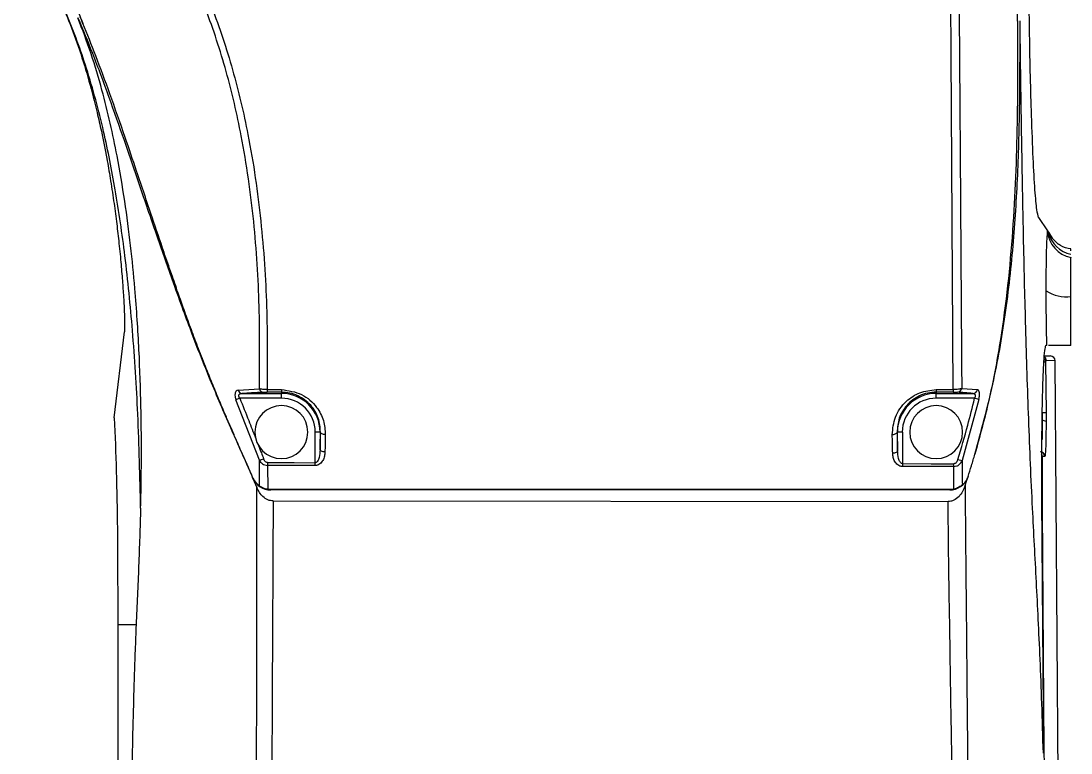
# Model space of a CAD drawing. Header units: millimetres. Extents: x -13464 to 9471, y -517 to 17126.
# Drawn here: x 6758.3 to 6867.3, y 1071.7 to 1147.7 of the extents above; entities that cross this region are included whole.
import ezdxf

# ---------------------------------------------------------------- set-up
doc = ezdxf.new("R2010")
doc.units = ezdxf.units.MM

msp = doc.modelspace()

# ---------------------------------------------------------------- linework, layer by layer
at = {"color": 7, "linetype": 'Continuous', "lineweight": 25}
for p, q in [((6861.8, 1147.76), (6861.8, 1147.72)), ((6863.98, 1127.35), (6864.92, 1125.94)), ((6864.92, 1125.94), (6865, 1125.8)), ((6865, 1125.8), (6865.4, 1125.2)), ((6866.06, 1124.53), (6865.4, 1125.2)), ((6867.34, 1123.87), (6867.34, 1124.07)), ((6767.99, 1106.55), (6769.04, 1115.46)), ((6864.84, 1114.05), (6864.73, 1114.05)), ((6864.55, 1112.97), (6865.2, 1112.96)), ((6864.71, 1112.36), (6864.75, 1107.07)), ((6865.69, 1112.46), (6864.78, 1112.48)), ((6866.71, 969.69), (6865.69, 1112.46)), ((6865.69, 1112.46), (6865.69, 1112.46)), ((6780.86, 1109.41), (6783.05, 1109.55)), ((6781.26, 1109.06), (6785.34, 1109.06)), ((6783.87, 1109.47), (6785.34, 1109.47)), ((6785.34, 1109.19), (6783.87, 1109.19)), ((6785.34, 1109.19), (6785.34, 1109.06)), ((6785.34, 1108.56), (6785.34, 1109.06)), ((6855.11, 1109.2), (6853.34, 1109.2)), ((6853.34, 1109.2), (6853.34, 1109.06)), ((6853.34, 1109.06), (6857.17, 1109.06)), ((6853.34, 1108.56), (6853.34, 1109.06)), ((6856, 1109.58), (6857.62, 1109.46)), ((6781.02, 1108.56), (6780.62, 1108.4)), ((6783.06, 1102.13), (6780.62, 1108.4)), ((6785.34, 1108.56), (6781.02, 1108.56)), ((6857.33, 1108.56), (6853.34, 1108.56)), ((6857.78, 1108.45), (6856.05, 1102.09)), ((6857.78, 1108.45), (6857.33, 1108.56)), ((6864.34, 1107.05), (6864.34, 1104.3)), ((6788.86, 1101.87), (6788.86, 1105.05)), ((6789.36, 1105.05), (6788.86, 1105.05)), ((6789.4, 1105.05), (6789.36, 1105.05)), ((6789.36, 1105.05), (6789.36, 1103.26)), ((6849.28, 1105.05), (6849.33, 1105.05)), ((6849.33, 1103.14), (6849.33, 1105.05)), ((6849.83, 1105.05), (6849.33, 1105.05)), ((6849.83, 1105.05), (6849.83, 1101.78)), ((6864.62, 1102.52), (6864.35, 1102.52)), ((6783.06, 1102.13), (6783.49, 1102.28)), ((6783.06, 1099.45), (6783.06, 1102.13)), ((6783.91, 1101.88), (6783.91, 1101.59)), ((6783.91, 1101.59), (6783.92, 1099.11)), ((6788.86, 1101.58), (6788.86, 1101.87)), ((6849.83, 1101.78), (6849.83, 1101.48)), ((6855.16, 1101.48), (6855.16, 1101.77)), ((6855.6, 1102.22), (6856.05, 1102.09)), ((6856.34, 1099.49), (6856.61, 1100.31)), ((6856.66, 1100.44), (6856.61, 1100.31)), ((6782.39, 1100.25), (6782.79, 1099.31)), ((6784.24, 1099.08), (6784.24, 1099.05)), ((6854.75, 1099.05), (6784.24, 1099.05)), ((6855.18, 1099.13), (6854.75, 1099.08)), ((6854.75, 1099.08), (6854.75, 1099.05)), ((6784.47, 1097.9), (6854.58, 1097.83)), ((6864.29, 1098.05), (6864.48, 1071.72)), ((6864.35, 1097.07), (6864.53, 1071.97)), ((6770.25, 1085.05), (6768.34, 1085.05)), ((6768.34, 1085.05), (6768.34, 1044.05))]:
    msp.add_line(p, q, dxfattribs=at)
at = {"color": 7, "linetype": 'Continuous', "lineweight": 25, "flags": 128}
for points in [[(6853.34, 1109.47), (6854.33, 1109.47), (6855.11, 1109.47)], [(6864.75, 1107.07), (6864.74, 1107.07), (6864.71, 1107.07), (6864.66, 1107.07), (6864.6, 1107.06), (6864.53, 1107.06), (6864.44, 1107.06), (6864.35, 1107.06), (6864.34, 1107.06)], [(6789.9, 1104.78), (6789.81, 1104.79), (6789.71, 1104.8), (6789.63, 1104.83), (6789.55, 1104.86), (6789.49, 1104.9), (6789.44, 1104.95), (6789.41, 1104.99), (6789.4, 1105.05)], [(6849.28, 1105.05), (6849.27, 1104.99), (6849.24, 1104.94), (6849.19, 1104.9), (6849.13, 1104.86), (6849.06, 1104.82), (6848.97, 1104.8), (6848.88, 1104.78), (6848.78, 1104.78)], [(6789.86, 1102.99), (6789.77, 1102.99), (6789.67, 1103.01), (6789.59, 1103.04), (6789.51, 1103.07), (6789.45, 1103.11), (6789.4, 1103.16), (6789.37, 1103.21), (6789.36, 1103.26)], [(6849.33, 1103.14), (6849.32, 1103.08), (6849.29, 1103.03), (6849.24, 1102.98), (6849.18, 1102.94), (6849.1, 1102.9), (6849.02, 1102.88), (6848.92, 1102.86), (6848.83, 1102.85)], [(6783.91, 1101.88), (6786.68, 1101.88), (6788.86, 1101.87)], [(6788.86, 1101.58), (6786.09, 1101.59), (6783.91, 1101.59)], [(6849.83, 1101.78), (6852.82, 1101.77), (6855.16, 1101.77)], [(6855.16, 1101.48), (6852.17, 1101.48), (6849.83, 1101.48)], [(6854.75, 1099.08), (6815.26, 1099.08), (6784.24, 1099.08)], [(6864.35, 1097.07), (6864.34, 1097.07), (6864.31, 1097.07), (6864.3, 1097.07)], [(6864.53, 1071.97), (6864.52, 1071.97), (6864.49, 1071.97), (6864.47, 1071.97)]]:
    msp.add_lwpolyline(points, dxfattribs=at)
at = {"color": 7, "linetype": 'Continuous', "lineweight": 25}
for centre, radius, start, end in [((6867.83, 1126.07), 2.91, 182.576, 260.4984), ((6867.93, 1126.46), 3, 192.623, 258.6986), ((6866.84, 1122.93), 3.82, 237.261, 277.6027), ((6861.82, 1490.38), 378.04, 270.4071, 270.4386), ((6864.21, 1112.35), 0.497, 0.7497, 50.7736), ((6864.28, 1112.48), 0.5, 0.4, 57.8072), ((6865.19, 1112.46), 0.5, 0.3904, 88.9831), ((6865.19, 1112.46), 0.5, 0.4093, 89), ((6781.29, 1109.51), 0.446, 192.7585, 265.2552), ((6783.5, 1109.64), 0.454, 190.7457, 265.3077), ((6799.08, 1109.43), 15.21, 179.8503, 180.88), ((6800.54, 1109.43), 15.19, 179.8503, 180.8803), ((6785.34, 1105.05), 4.02, 0, 90), ((6853.34, 1105.05), 4.02, 90, 180), ((6867.83, 1109.43), 14.49, 179.8522, 180.8951), ((6869.58, 1109.43), 14.47, 179.8523, 180.8955), ((6855.53, 1109.67), 0.474, 273.157, 349.8149), ((6857.15, 1109.54), 0.481, 272.5856, 349.7248), ((6785.34, 1105.05), 3.52, 0, 90), ((6853.34, 1105.05), 3.52, 90, 180), ((6785.34, 1105.05), 2.75, 0, 180), ((6853.34, 1105.05), 2.75, 0, 180), ((6864.41, 1105.59), 0.662, 58.4681, 95.2913), ((6785.34, 1105.05), 2.75, 180, 0), ((6853.34, 1105.05), 2.75, 180, 0), ((6864.12, 1102.51), 0.5, 0.3904, 88.9831), ((6863.85, 1102.52), 0.5, 0.4065, 27.2334), ((6854.75, 1101.05), 2, 270, 338.356), ((6784.24, 1101.05), 2, 203.1802, 270)]:
    msp.add_arc(centre, radius, start, end, dxfattribs=at)
for points, knots in [([(6861.8, 1147.72), (6861.79, 1148.58), (6861.76, 1150.73), (6861.72, 1154.61), (6861.68, 1158.35), (6861.65, 1161.43), (6861.63, 1163.39), (6861.61, 1165.27), (6861.59, 1167.15), (6861.55, 1171.31), (6861.5, 1177.66), (6861.45, 1184.5), (6861.42, 1189.18), (6861.4, 1191.51), (6861.39, 1193.39), (6861.37, 1195.41), (6861.36, 1198.01), (6861.33, 1201.66), (6861.29, 1206.49), (6861.26, 1210.85), (6861.24, 1214.12), (6861.23, 1215.98), (6861.21, 1217.9), (6861.2, 1219.9), (6861.18, 1221.97), (6861.15, 1226.51), (6861.1, 1233.32), (6861.04, 1242.24), (6860.98, 1250.68), (6860.92, 1258.89), (6860.85, 1268.02), (6860.78, 1278.22), (6860.7, 1289.39), (6860.64, 1296.83), (6860.61, 1300.56)], [0, 0, 0, 0, 0.01703, 0.042663, 0.076892, 0.090839, 0.103185, 0.115521, 0.127849, 0.140168, 0.197174, 0.252335, 0.274417, 0.288839, 0.298134, 0.311303, 0.328347, 0.349266, 0.382812, 0.423109, 0.434779, 0.446912, 0.459507, 0.472566, 0.486088, 0.500074, 0.56153, 0.619832, 0.674979, 0.72697, 0.780929, 0.854059, 0.926884, 1, 1, 1, 1]), ([(6771.95, 1161.62), (6773.11, 1159.61), (6775.43, 1155.6), (6778.2, 1149.24), (6780.37, 1142.68), (6782.13, 1135.22), (6783.31, 1126.96), (6783.91, 1118), (6783.88, 1112.32), (6783.87, 1109.47)], [0, 0, 0, 0, 0.124699, 0.248569, 0.372765, 0.498208, 0.664859, 0.831708, 1, 1, 1, 1]), ([(6783.05, 1109.55), (6783.08, 1112.38), (6783.14, 1118.01), (6782.58, 1126.9), (6781.43, 1135.1), (6779.71, 1142.5), (6777.58, 1149.01), (6774.86, 1155.33), (6772.57, 1159.31), (6771.42, 1161.31)], [0, 0, 0, 0, 0.1685701, 0.3355032, 0.5020865, 0.6274179, 0.7514667, 0.8752103, 1, 1, 1, 1]), ([(6855.11, 1109.47), (6855.09, 1112.11), (6855.06, 1117.41), (6855.01, 1125.84), (6854.95, 1135.86), (6854.88, 1147.48), (6854.82, 1156.25), (6854.79, 1160.62)], [0, 0, 0, 0, 0.1668105, 0.3342304, 0.502159, 0.7516634, 1, 1, 1, 1]), ([(6855.65, 1160.43), (6855.68, 1156.07), (6855.74, 1147.34), (6855.82, 1135.77), (6855.89, 1125.82), (6855.94, 1117.46), (6855.98, 1112.2), (6856, 1109.58)], [0, 0, 0, 0, 0.248758, 0.498492, 0.666406, 0.833597, 1, 1, 1, 1]), ([(6770.72, 1097.16), (6770.65, 1100.41), (6770.5, 1106.57), (6769.95, 1115.3), (6769.18, 1123.08), (6768.18, 1129.97), (6766.9, 1136.48), (6765.28, 1142.58), (6763.23, 1148.21), (6760.97, 1153.01), (6759.15, 1155.79), (6758.3, 1157.11)], [0, 0, 0, 0, 0.157158, 0.297743, 0.423184, 0.534935, 0.634469, 0.743969, 0.839585, 0.924095, 1, 1, 1, 1]), ([(6758.3, 1157.11), (6758.79, 1156.38), (6759.78, 1154.89), (6761.07, 1152.59), (6762.24, 1150.22), (6763.35, 1147.61), (6764.41, 1144.69), (6765.39, 1141.51), (6765.93, 1139.34), (6766.2, 1138.25)], [0, 0, 0, 0, 0.122815, 0.250655, 0.371974, 0.500895, 0.661795, 0.830874, 1, 1, 1, 1]), ([(6863.98, 1127.35), (6863.92, 1127.55), (6863.79, 1127.97), (6863.6, 1130.1), (6863.41, 1133.41), (6863.26, 1137.52), (6863.13, 1141.93), (6863.04, 1146.25), (6862.98, 1150.65), (6862.95, 1153.59), (6862.94, 1155.02)], [0, 0, 0, 0, 0.125269, 0.259899, 0.402328, 0.549726, 0.666561, 0.781871, 0.893592, 1, 1, 1, 1]), ([(6764.17, 1148.86), (6764.28, 1148.6), (6764.47, 1148.14), (6764.65, 1147.68), (6764.73, 1147.48)], [0, 0, 0, 0, 0.560001, 1, 1, 1, 1]), ([(6770.72, 1097.16), (6770.75, 1098.28), (6770.8, 1100.47), (6770.81, 1103.97), (6770.76, 1108.24), (6770.59, 1113.51), (6770.22, 1119.21), (6769.7, 1124.42), (6769.1, 1129.03), (6768.39, 1133.29), (6767.58, 1137.15), (6766.7, 1140.69), (6765.62, 1144.37), (6764.68, 1146.84), (6764.21, 1148.09)], [0, 0, 0, 0, 0.086324, 0.169163, 0.249571, 0.372497, 0.494881, 0.577454, 0.660923, 0.744419, 0.804345, 0.865417, 0.932216, 1, 1, 1, 1]), ([(6764.21, 1148.09), (6764.72, 1146.86), (6765.85, 1144.14), (6767.41, 1139.88), (6769.05, 1135.23), (6770.7, 1130.38), (6772.39, 1125.45), (6773.87, 1121.21), (6775.08, 1117.85), (6776.01, 1115.35), (6776.89, 1113.05), (6777.83, 1110.73), (6778.83, 1108.33), (6779.93, 1105.79), (6781.13, 1103.11), (6781.95, 1101.25), (6782.39, 1100.25)], [0, 0, 0, 0, 0.0776721, 0.1727749, 0.2657478, 0.3666128, 0.4730017, 0.5712707, 0.6298092, 0.6819777, 0.7277818, 0.7743502, 0.8283002, 0.8803371, 0.9364764, 1, 1, 1, 1]), ([(6764.73, 1147.48), (6764.67, 1147.6), (6764.58, 1147.83), (6764.49, 1148.05), (6764.45, 1148.15)], [0, 0, 0, 0, 0.56, 1, 1, 1, 1]), ([(6782.39, 1100.25), (6782.28, 1100.53), (6781.94, 1101.34), (6781.34, 1102.69), (6780.68, 1104.18), (6780.09, 1105.55), (6779.48, 1106.94), (6778.83, 1108.49), (6778.13, 1110.19), (6777.4, 1112), (6776.65, 1113.91), (6775.91, 1115.87), (6775.24, 1117.72), (6774.59, 1119.57), (6773.9, 1121.56), (6772.99, 1124.18), (6771.79, 1127.75), (6770.45, 1131.73), (6769, 1136.02), (6767.6, 1140.01), (6766.15, 1143.96), (6765.18, 1146.37), (6764.73, 1147.48)], [0, 0, 0, 0, 0.01765, 0.05216, 0.087806, 0.114803, 0.140704, 0.17817, 0.214631, 0.25009, 0.294545, 0.336197, 0.375052, 0.411396, 0.453053, 0.500024, 0.576464, 0.676955, 0.750004, 0.84548, 0.9288, 1, 1, 1, 1]), ([(6857.36, 1102.75), (6858.02, 1105.18), (6859.32, 1109.95), (6860.61, 1117.35), (6861.43, 1124.76), (6861.87, 1132.27), (6862.06, 1139.91), (6862.05, 1145.08), (6862.05, 1147.75)], [0, 0, 0, 0, 0.165789, 0.326831, 0.49572, 0.658094, 0.823812, 1, 1, 1, 1]), ([(6861.8, 1147.72), (6861.8, 1143.98), (6861.81, 1136.48), (6861.35, 1125.2), (6860.3, 1115.79), (6858.87, 1108.3), (6857.87, 1104.61), (6857.36, 1102.75)], [0, 0, 0, 0, 0.247808, 0.495916, 0.746627, 0.873092, 1, 1, 1, 1]), ([(6863.35, 1097.16), (6863.28, 1098.66), (6863.14, 1101.56), (6862.95, 1106.26), (6862.79, 1111.01), (6862.65, 1115.65), (6862.53, 1120.23), (6862.43, 1124.56), (6862.35, 1128.68), (6862.28, 1132.43), (6862.22, 1136.05), (6862.16, 1139.7), (6862.12, 1142.66), (6862.09, 1144.88), (6862.07, 1146.31), (6862.05, 1147.27), (6862.05, 1147.75)], [0, 0, 0, 0, 0.117408, 0.226985, 0.32927, 0.425187, 0.508406, 0.594146, 0.667498, 0.733671, 0.795618, 0.859616, 0.925735, 0.950511, 0.975265, 1, 1, 1, 1]), ([(6766.2, 1138.25), (6766.35, 1137.6), (6766.72, 1136), (6767.17, 1133.72), (6767.59, 1131.31), (6767.92, 1129.13), (6768.21, 1126.95), (6768.46, 1124.82), (6768.67, 1122.75), (6768.83, 1120.8), (6768.94, 1119.16), (6769.02, 1117.83), (6769.05, 1116.76), (6769.07, 1115.91), (6769.05, 1115.6), (6769.04, 1115.46)], [0, 0, 0, 0, 0.071006, 0.173852, 0.249429, 0.337524, 0.419297, 0.49855, 0.588015, 0.670835, 0.748576, 0.81422, 0.874329, 0.939314, 1, 1, 1, 1]), ([(6864.77, 1119.71), (6864.77, 1120.47), (6864.78, 1122.03), (6864.81, 1123.85), (6864.86, 1125.19), (6864.9, 1125.69), (6864.92, 1125.94)], [0, 0, 0, 0, 0.27589, 0.560927, 0.784017, 1, 1, 1, 1]), ([(6867.34, 1124.07), (6866.95, 1124.14), (6866.48, 1124.23), (6866.12, 1124.52), (6866.06, 1124.56)], [0, 0, 0, 0, 0.837183, 1, 1, 1, 1]), ([(6867.34, 1119.14), (6867.34, 1119.58), (6867.34, 1120.48), (6867.34, 1121.63), (6867.34, 1122.6), (6867.34, 1122.99), (6867.34, 1123.2)], [0, 0, 0, 0, 0.246718, 0.500106, 0.738083, 1, 1, 1, 1]), ([(6864.84, 1114.05), (6864.82, 1115.07), (6864.78, 1116.9), (6864.77, 1118.85), (6864.77, 1119.71)], [0, 0, 0, 0, 0.560032, 1, 1, 1, 1]), ([(6867.34, 1114.05), (6867.34, 1114.41), (6867.34, 1115.1), (6867.34, 1116.39), (6867.34, 1117.76), (6867.34, 1118.68), (6867.34, 1119.14)], [0, 0, 0, 0, 0.261769, 0.499697, 0.753175, 1, 1, 1, 1]), ([(6864.73, 1114.05), (6864.69, 1113.98), (6864.62, 1113.84), (6864.51, 1112.72), (6864.41, 1110.86), (6864.34, 1108.24), (6864.29, 1105.06), (6864.27, 1101.58), (6864.28, 1099.2), (6864.29, 1098.05)], [0, 0, 0, 0, 0.1310602, 0.2706061, 0.4158874, 0.5633587, 0.7159522, 0.8625713, 1, 1, 1, 1]), ([(6867.34, 1114.05), (6867.17, 1114.05), (6866.8, 1114.05), (6866.16, 1114.05), (6865.53, 1114.05), (6865.1, 1114.05), (6865.03, 1114.05), (6865.02, 1114.05)], [0, 0, 0, 0, 0.153134, 0.318121, 0.633863, 0.950011, 1, 1, 1, 1]), ([(6864.78, 1112.48), (6864.77, 1112.47), (6864.74, 1112.46), (6864.72, 1112.39), (6864.71, 1112.36)], [0, 0, 0, 0, 0.560005, 1, 1, 1, 1]), ([(6780.86, 1109.41), (6780.78, 1109.39), (6780.63, 1109.35), (6780.51, 1109.09), (6780.51, 1108.74), (6780.59, 1108.52), (6780.62, 1108.4)], [0, 0, 0, 0, 0.280881, 0.5604729, 0.7797705, 1, 1, 1, 1]), ([(6781.02, 1108.56), (6781, 1108.59), (6780.96, 1108.65), (6780.92, 1108.75), (6780.91, 1108.84), (6780.93, 1108.92), (6780.98, 1108.99), (6781.09, 1109.05), (6781.19, 1109.06), (6781.26, 1109.06)], [0, 0, 0, 0, 0.128891, 0.240963, 0.350521, 0.462651, 0.578521, 0.713457, 1, 1, 1, 1]), ([(6783.46, 1109.18), (6783.06, 1109.16), (6782.33, 1109.12), (6781.58, 1109.08), (6781.26, 1109.06)], [0, 0, 0, 0, 0.559992, 1, 1, 1, 1]), ([(6783.87, 1109.47), (6783.79, 1109.47), (6783.62, 1109.47), (6783.4, 1109.49), (6783.2, 1109.51), (6783.1, 1109.54), (6783.05, 1109.55)], [0, 0, 0, 0, 0.2556876, 0.5086104, 0.7568005, 1, 1, 1, 1]), ([(6783.46, 1109.18), (6783.49, 1109.19), (6783.54, 1109.19), (6783.68, 1109.19), (6783.8, 1109.19), (6783.87, 1109.19)], [0, 0, 0, 0, 0.282085, 0.562164, 1, 1, 1, 1]), ([(6785.34, 1109.47), (6786.08, 1109.36), (6787.54, 1109.15), (6789.02, 1107.77), (6789.8, 1106.26), (6789.87, 1105.27), (6789.9, 1104.78)], [0, 0, 0, 0, 0.2788804, 0.5586622, 0.7795982, 1, 1, 1, 1]), ([(6789.4, 1105.05), (6789.36, 1105.53), (6789.29, 1106.51), (6788.6, 1107.67), (6787.79, 1108.41), (6787.05, 1108.85), (6786.23, 1109.14), (6785.64, 1109.17), (6785.34, 1109.19)], [0, 0, 0, 0, 0.249476, 0.499249, 0.628053, 0.749626, 0.876078, 1, 1, 1, 1]), ([(6848.78, 1104.78), (6848.84, 1105.4), (6848.96, 1106.65), (6850.05, 1108.22), (6851.6, 1109.27), (6852.76, 1109.4), (6853.34, 1109.47)], [0, 0, 0, 0, 0.279687, 0.559182, 0.779285, 1, 1, 1, 1]), ([(6853.34, 1109.2), (6853.05, 1109.18), (6852.45, 1109.14), (6851.62, 1108.85), (6850.88, 1108.41), (6850.08, 1107.66), (6849.4, 1106.5), (6849.32, 1105.53), (6849.28, 1105.05)], [0, 0, 0, 0, 0.124079, 0.251442, 0.372606, 0.501799, 0.750866, 1, 1, 1, 1]), ([(6856, 1109.58), (6855.95, 1109.57), (6855.86, 1109.53), (6855.65, 1109.5), (6855.39, 1109.47), (6855.2, 1109.47), (6855.11, 1109.47)], [0, 0, 0, 0, 0.241055, 0.487771, 0.741093, 1, 1, 1, 1]), ([(6855.11, 1109.2), (6855.16, 1109.2), (6855.27, 1109.2), (6855.44, 1109.2), (6855.51, 1109.19), (6855.56, 1109.19)], [0, 0, 0, 0, 0.281318, 0.560493, 1, 1, 1, 1]), ([(6857.17, 1109.06), (6856.88, 1109.09), (6856.36, 1109.13), (6855.8, 1109.17), (6855.56, 1109.19)], [0, 0, 0, 0, 0.560008, 1, 1, 1, 1]), ([(6857.17, 1109.06), (6857.21, 1109.05), (6857.28, 1109.04), (6857.35, 1108.98), (6857.38, 1108.92), (6857.4, 1108.84), (6857.39, 1108.75), (6857.37, 1108.66), (6857.34, 1108.59), (6857.33, 1108.56)], [0, 0, 0, 0, 0.270563, 0.4007431, 0.5200149, 0.6389903, 0.7561316, 0.8738796, 1, 1, 1, 1]), ([(6857.78, 1108.45), (6857.81, 1108.6), (6857.86, 1108.89), (6857.83, 1109.22), (6857.74, 1109.42), (6857.66, 1109.44), (6857.62, 1109.46)], [0, 0, 0, 0, 0.280089, 0.559098, 0.779374, 1, 1, 1, 1]), ([(6781.02, 1108.56), (6781.33, 1107.79), (6781.88, 1106.42), (6782.42, 1105.05), (6782.66, 1104.45)], [0, 0, 0, 0, 0.560008, 1, 1, 1, 1]), ([(6855.6, 1102.22), (6855.95, 1103.4), (6856.57, 1105.5), (6857.1, 1107.63), (6857.33, 1108.56)], [0, 0, 0, 0, 0.559988, 1, 1, 1, 1]), ([(6864.75, 1107.07), (6864.75, 1106.89), (6864.75, 1106.59), (6864.75, 1106.29), (6864.75, 1106.15)], [0, 0, 0, 0, 0.560003, 1, 1, 1, 1]), ([(6767.99, 1106.55), (6768.07, 1104.7), (6768.22, 1100.85), (6768.34, 1093.68), (6768.34, 1088.37), (6768.34, 1085.05)], [0, 0, 0, 0, 0.259313, 0.536235, 1, 1, 1, 1]), ([(6864.75, 1106.15), (6864.75, 1105.61), (6864.75, 1104.49), (6864.71, 1103.31), (6864.67, 1102.63), (6864.64, 1102.55), (6864.62, 1102.52)], [0, 0, 0, 0, 0.2725725, 0.5617268, 0.787297, 1, 1, 1, 1]), ([(6789.36, 1103.26), (6789.37, 1103.59), (6789.38, 1104.18), (6789.4, 1104.78), (6789.4, 1105.05)], [0, 0, 0, 0, 0.559995, 1, 1, 1, 1]), ([(6789.9, 1104.78), (6789.89, 1104.44), (6789.88, 1103.84), (6789.87, 1103.25), (6789.86, 1102.99)], [0, 0, 0, 0, 0.559998, 1, 1, 1, 1]), ([(6848.83, 1102.85), (6848.82, 1103.21), (6848.8, 1103.84), (6848.79, 1104.49), (6848.78, 1104.78)], [0, 0, 0, 0, 0.559997, 1, 1, 1, 1]), ([(6849.28, 1105.05), (6849.29, 1104.69), (6849.31, 1104.04), (6849.32, 1103.41), (6849.33, 1103.14)], [0, 0, 0, 0, 0.559995, 1, 1, 1, 1]), ([(6782.96, 1103.67), (6783.06, 1103.41), (6783.24, 1102.95), (6783.41, 1102.49), (6783.49, 1102.28)], [0, 0, 0, 0, 0.559986, 1, 1, 1, 1]), ([(6789.36, 1103.26), (6789.34, 1102.98), (6789.32, 1102.56), (6789.16, 1102.1), (6789.02, 1101.93), (6788.93, 1101.88), (6788.88, 1101.87), (6788.86, 1101.87)], [0, 0, 0, 0, 0.556414, 0.807906, 0.918586, 0.961586, 1, 1, 1, 1]), ([(6789.86, 1102.99), (6789.85, 1102.84), (6789.83, 1102.54), (6789.67, 1102.11), (6789.43, 1101.79), (6789.17, 1101.64), (6789, 1101.59), (6788.91, 1101.58), (6788.86, 1101.58)], [0, 0, 0, 0, 0.249469, 0.49918, 0.749556, 0.874765, 0.937258, 1, 1, 1, 1]), ([(6849.83, 1101.48), (6849.78, 1101.49), (6849.69, 1101.49), (6849.53, 1101.54), (6849.27, 1101.69), (6849.03, 1102), (6848.86, 1102.42), (6848.84, 1102.71), (6848.83, 1102.85)], [0, 0, 0, 0, 0.061308, 0.125394, 0.250965, 0.500287, 0.749944, 1, 1, 1, 1]), ([(6849.83, 1101.78), (6849.81, 1101.78), (6849.76, 1101.79), (6849.67, 1101.84), (6849.54, 1102), (6849.37, 1102.44), (6849.35, 1102.85), (6849.33, 1103.14)], [0, 0, 0, 0, 0.038784, 0.082014, 0.19228, 0.442727, 1, 1, 1, 1]), ([(6856.66, 1100.44), (6856.77, 1100.81), (6857.02, 1101.58), (6857.25, 1102.36), (6857.36, 1102.75)], [0, 0, 0, 0, 0.484792, 1, 1, 1, 1]), ([(6864.35, 1102.52), (6864.34, 1102.09), (6864.34, 1101.31), (6864.34, 1100.51), (6864.34, 1100.16)], [0, 0, 0, 0, 0.560002, 1, 1, 1, 1]), ([(6783.06, 1102.13), (6783.1, 1102.07), (6783.18, 1101.93), (6783.37, 1101.76), (6783.61, 1101.62), (6783.81, 1101.6), (6783.91, 1101.59)], [0, 0, 0, 0, 0.220815, 0.456944, 0.717133, 1, 1, 1, 1]), ([(6783.91, 1101.88), (6783.85, 1101.89), (6783.74, 1101.91), (6783.58, 1102.07), (6783.52, 1102.2), (6783.49, 1102.28)], [0, 0, 0, 0, 0.2794809, 0.5611825, 1, 1, 1, 1]), ([(6855.6, 1102.22), (6855.56, 1102.11), (6855.49, 1101.94), (6855.31, 1101.79), (6855.21, 1101.78), (6855.16, 1101.77)], [0, 0, 0, 0, 0.558878, 0.779865, 1, 1, 1, 1]), ([(6855.16, 1101.48), (6855.27, 1101.49), (6855.48, 1101.51), (6855.74, 1101.67), (6855.93, 1101.87), (6856.01, 1102.02), (6856.05, 1102.09)], [0, 0, 0, 0, 0.2842413, 0.5434651, 0.7793343, 1, 1, 1, 1]), ([(6855.18, 1099.13), (6855.17, 1099.52), (6855.17, 1100.29), (6855.16, 1101.08), (6855.16, 1101.48)], [0, 0, 0, 0, 0.5000092, 1, 1, 1, 1]), ([(6856.05, 1102.09), (6856.05, 1101.66), (6856.05, 1100.81), (6856.06, 1099.98), (6856.06, 1099.57)], [0, 0, 0, 0, 0.501181, 1, 1, 1, 1]), ([(6856.66, 1100.44), (6856.63, 1100.36), (6856.56, 1100.18), (6856.39, 1099.9), (6856.22, 1099.7), (6856.1, 1099.6), (6856.06, 1099.57)], [0, 0, 0, 0, 0.1875434, 0.4211386, 0.8175028, 1, 1, 1, 1]), ([(6783.06, 1099.45), (6783, 1099.5), (6782.87, 1099.59), (6782.68, 1099.79), (6782.52, 1100), (6782.44, 1100.18), (6782.4, 1100.26)], [0, 0, 0, 0, 0.301889, 0.561711, 0.789523, 1, 1, 1, 1]), ([(6782.73, 1049.02), (6782.73, 1050.4), (6782.74, 1053.16), (6782.74, 1057.19), (6782.74, 1061.06), (6782.75, 1065.12), (6782.76, 1069.25), (6782.77, 1073.37), (6782.78, 1077.42), (6782.78, 1081.46), (6782.79, 1085.53), (6782.79, 1089.65), (6782.8, 1094.08), (6782.79, 1097.56), (6782.79, 1099.31)], [0, 0, 0, 0, 0.060415, 0.121366, 0.182039, 0.243128, 0.325343, 0.407635, 0.490646, 0.591167, 0.692241, 0.794119, 0.896561, 1, 1, 1, 1]), ([(6784.47, 1097.9), (6784.38, 1097.91), (6784.19, 1097.92), (6783.82, 1098.04), (6783.42, 1098.32), (6783.04, 1098.78), (6782.88, 1099.13), (6782.79, 1099.31)], [0, 0, 0, 0, 0.117589, 0.238091, 0.499998, 0.732154, 1, 1, 1, 1]), ([(6783.92, 1099.11), (6783.83, 1099.12), (6783.66, 1099.16), (6783.42, 1099.25), (6783.21, 1099.36), (6783.11, 1099.42), (6783.06, 1099.45)], [0, 0, 0, 0, 0.252708, 0.499488, 0.756372, 1, 1, 1, 1]), ([(6856.34, 1099.49), (6856.26, 1099.28), (6856.11, 1098.88), (6855.72, 1098.34), (6855.29, 1098), (6854.88, 1097.85), (6854.68, 1097.83), (6854.58, 1097.83)], [0, 0, 0, 0, 0.262201, 0.499533, 0.763925, 0.883795, 1, 1, 1, 1]), ([(6856.06, 1099.57), (6856.01, 1099.53), (6855.91, 1099.45), (6855.69, 1099.32), (6855.44, 1099.2), (6855.27, 1099.15), (6855.18, 1099.13)], [0, 0, 0, 0, 0.248988, 0.499119, 0.746204, 1, 1, 1, 1]), ([(6856.34, 1099.49), (6856.36, 1097.59), (6856.39, 1093.8), (6856.44, 1088.94), (6856.48, 1084.52), (6856.52, 1080.11), (6856.56, 1075.69), (6856.61, 1071.2), (6856.65, 1066.6), (6856.7, 1061.95), (6856.73, 1057.39), (6856.76, 1053.07), (6856.81, 1048.59), (6856.82, 1045.57), (6856.83, 1044.05)], [0, 0, 0, 0, 0.103475, 0.206053, 0.308142, 0.409267, 0.509586, 0.592485, 0.674263, 0.755854, 0.816451, 0.876891, 0.937897, 1, 1, 1, 1]), ([(6864.34, 1100.16), (6864.34, 1099.58), (6864.34, 1098.56), (6864.35, 1097.52), (6864.35, 1097.07)], [0, 0, 0, 0, 0.5599966, 1, 1, 1, 1]), ([(6784.24, 1099.08), (6784.18, 1099.08), (6784.07, 1099.08), (6783.96, 1099.1), (6783.92, 1099.11)], [0, 0, 0, 0, 0.557993, 1, 1, 1, 1]), ([(6770.72, 1097.16), (6770.66, 1095.16), (6770.53, 1091.15), (6770.34, 1087.08), (6770.25, 1085.05)], [0, 0, 0, 0, 0.500099, 1, 1, 1, 1]), ([(6784.47, 1097.9), (6784.47, 1096.18), (6784.47, 1092.77), (6784.44, 1088.45), (6784.41, 1084.43), (6784.4, 1080.42), (6784.38, 1076.46), (6784.36, 1072.49), (6784.34, 1068.49), (6784.3, 1064.48), (6784.26, 1060.57), (6784.22, 1056.84), (6784.18, 1052.96), (6784.15, 1050.3), (6784.14, 1048.97)], [0, 0, 0, 0, 0.105818, 0.209945, 0.312687, 0.414008, 0.514468, 0.597143, 0.678858, 0.760233, 0.820466, 0.880267, 0.940339, 1, 1, 1, 1]), ([(6855.3, 1044.05), (6855.29, 1045.53), (6855.29, 1048.45), (6855.25, 1052.78), (6855.21, 1056.93), (6855.15, 1061.33), (6855.07, 1065.82), (6854.99, 1070.27), (6854.91, 1074.64), (6854.84, 1078.94), (6854.78, 1083.26), (6854.71, 1087.56), (6854.63, 1092.26), (6854.6, 1095.96), (6854.58, 1097.83)], [0, 0, 0, 0, 0.061926, 0.121993, 0.181485, 0.241059, 0.32156, 0.402547, 0.485009, 0.585239, 0.686556, 0.789591, 0.894168, 1, 1, 1, 1]), ([(6864.48, 1071.72), (6864.42, 1073.46), (6864.32, 1076.93), (6864.14, 1081.52), (6863.95, 1085.66), (6863.75, 1089.53), (6863.55, 1093.26), (6863.42, 1095.87), (6863.35, 1097.16)], [0, 0, 0, 0, 0.166254, 0.331494, 0.498969, 0.664321, 0.834655, 1, 1, 1, 1]), ([(6770.25, 1085.05), (6770.22, 1084.17), (6770.15, 1082.44), (6770.05, 1079.65), (6769.95, 1076.23), (6769.85, 1071.96), (6769.74, 1066.23), (6769.66, 1059.52), (6769.6, 1051.9), (6769.59, 1046.69), (6769.58, 1044.05)], [0, 0, 0, 0, 0.085508, 0.168347, 0.251088, 0.375122, 0.500507, 0.66389, 0.829771, 1, 1, 1, 1]), ([(6864.53, 1071.97), (6864.58, 1069.33), (6864.69, 1064.05), (6864.82, 1055.81), (6864.92, 1047.49), (6865, 1039.11), (6865.06, 1030.71), (6865.19, 1011.88), (6865.31, 995.85), (6865.4, 982.63)], [0, 0, 0, 0, 0.094128, 0.187785, 0.280695, 0.373583, 0.466836, 0.56014, 1, 1, 1, 1])]:
    msp.add_open_spline(points, degree=3, knots=knots, dxfattribs=at)

doc.saveas('drawing.dxf')
